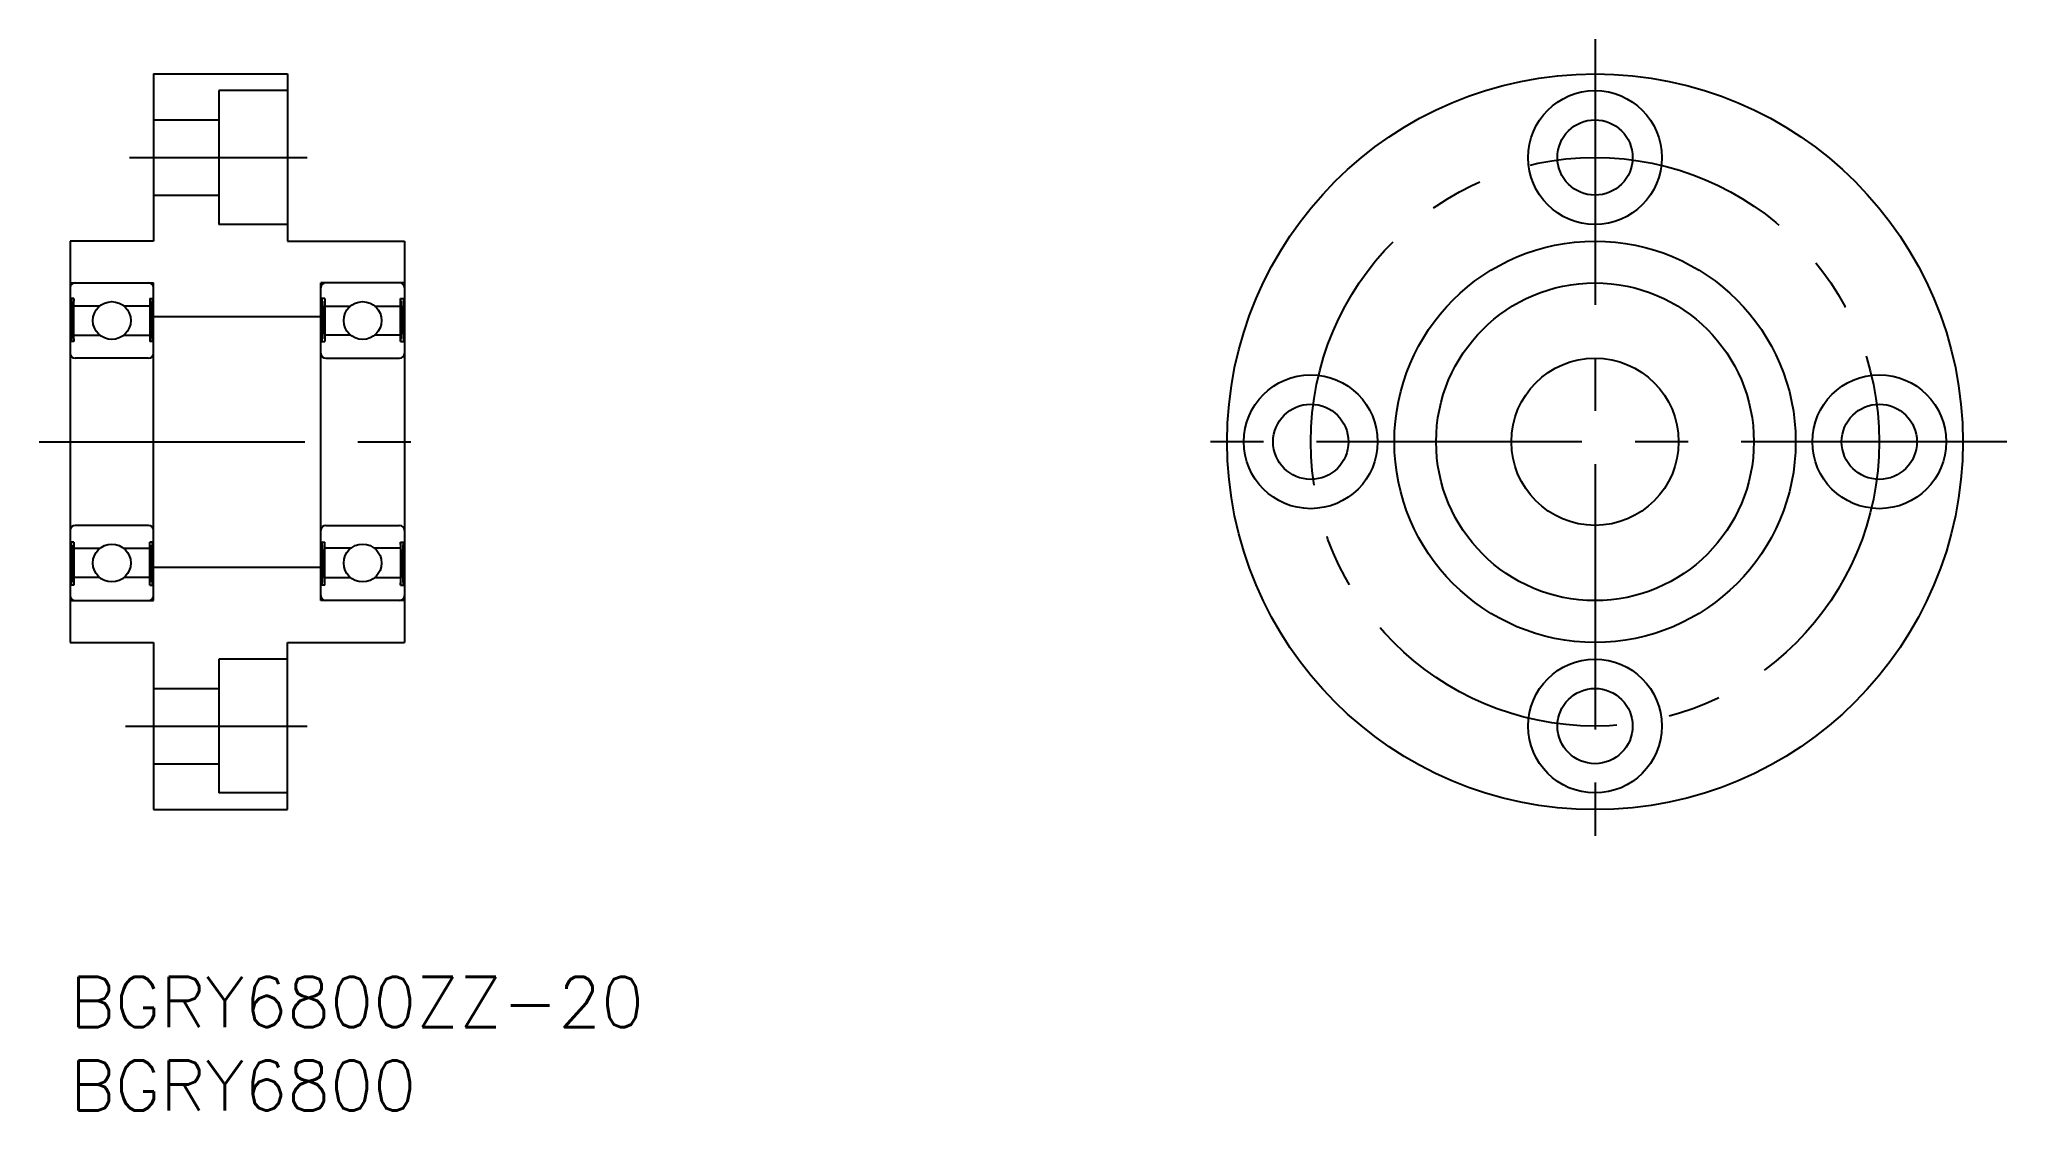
# Model space of a CAD drawing. Extents: x -2 to 116, y -8 to 56.
import ezdxf

# ---------------------------------------------------------------- set-up
doc = ezdxf.new("R2010")
doc.units = 0
doc.header["$LTSCALE"] = 0.5
doc.linetypes.add('CENTER', pattern=[50.8, 31.75, -6.35, 6.35, -6.35])
for name, color, linetype in [('MSM_CENTER', 1, 'CENTER'), ('MSM_CONTINUOUS', 7, 'CONTINUOUS'), ('MSM_NARROW', 5, 'CONTINUOUS'), ('MSM_PART_NUMBER', 7, 'CONTINUOUS')]:
    doc.layers.add(name, color=color, linetype=linetype)
doc.styles.get("Standard").update_dxf_attribs({"font": 'txt.shx', "height": 3, "bigfont": 'bigfont.shx'})

# ---------------------------------------------------------------- blocks, each defined once
blk = doc.blocks.new('*U7')
at = {"layer": 'MSM_PART_NUMBER'}
blk.add_text('BGRY6800ZZ-20', height=3, dxfattribs=at).set_placement((0, -3))
blk = doc.blocks.new('*U8')
at = {"layer": 'MSM_PART_NUMBER'}
blk.add_text('BGRY6800', height=3, dxfattribs=at).set_placement((0, -8))

msp = doc.modelspace()

# ---------------------------------------------------------------- linework, layer by layer
at = {"layer": 'MSM_CENTER'}
for p, q in [((91.2, 56.07), (91.2, 7.93)), ((3.55, 49), (14.18, 49)), ((-1.84, 32), (21.02, 32)), ((115.82, 32), (66.59, 32)), ((3.32, 15), (14.18, 15))]:
    msp.add_line(p, q, dxfattribs=at)
msp.add_circle((91.2, 32), 17, dxfattribs=at)
at = {"layer": 'MSM_CONTINUOUS'}
for p, q in [((5, 54), (13, 54)), ((5, 54), (5, 44)), ((13, 53), (8.9, 53)), ((8.9, 53), (8.9, 45)), ((13, 54), (13, 44)), ((5, 51.25), (8.9, 51.25)), ((5, 46.75), (8.9, 46.75)), ((13, 45), (8.9, 45)), ((5, 44), (0, 44)), ((0, 44), (0, 20)), ((13, 44), (20, 44)), ((20, 44), (20, 20)), ((0, 41.5), (5, 41.5)), ((5, 22.5), (5, 41.5)), ((15, 22.5), (15, 41.5)), ((20, 41.5), (15, 41.5)), ((0.23, 40.57), (0, 40.57)), ((0.06, 40.57), (0.06, 38)), ((0.23, 38), (0.23, 40.57)), ((1.79, 40.12), (0.23, 40.12)), ((4.77, 40.12), (3.21, 40.12)), ((4.77, 40.57), (4.77, 38)), ((4.77, 40.57), (5, 40.57)), ((4.94, 38), (4.94, 40.57)), ((15.23, 40.57), (15, 40.57)), ((15.06, 38), (15.06, 40.57)), ((15.23, 40.57), (15.23, 38)), ((15.23, 40.12), (16.79, 40.12)), ((18.21, 40.12), (19.77, 40.12)), ((19.77, 40.57), (20, 40.57)), ((19.77, 38), (19.77, 40.57)), ((19.94, 40.57), (19.94, 38)), ((5, 39.5), (15, 39.5)), ((0.23, 38), (0, 38)), ((0.23, 38.37), (1.8, 38.37)), ((3.2, 38.37), (4.77, 38.37)), ((5, 38), (4.77, 38)), ((15, 38), (15.23, 38)), ((16.8, 38.37), (15.23, 38.37)), ((19.77, 38.37), (18.2, 38.37)), ((19.77, 38), (20, 38)), ((4.7, 37), (0.3, 37)), ((15.3, 37), (19.7, 37)), ((0.23, 26), (0, 26)), ((0.06, 23.42), (0.06, 26)), ((0.23, 26), (0.23, 23.42)), ((4.7, 27), (0.3, 27)), ((4.77, 23.42), (4.77, 26)), ((5, 26), (4.77, 26)), ((4.94, 26), (4.94, 23.42)), ((15, 26), (15.23, 26)), ((15.06, 26), (15.06, 23.42)), ((15.23, 23.42), (15.23, 26)), ((15.3, 27), (19.7, 27)), ((19.77, 26), (19.77, 23.42)), ((19.77, 26), (20, 26)), ((19.94, 23.42), (19.94, 26)), ((0.23, 25.63), (1.8, 25.63)), ((3.2, 25.63), (4.77, 25.63)), ((16.8, 25.63), (15.23, 25.63)), ((19.77, 25.63), (18.2, 25.63)), ((1.79, 23.88), (0.23, 23.88)), ((4.77, 23.88), (3.21, 23.88)), ((5, 24.5), (15, 24.5)), ((15.23, 23.88), (16.79, 23.88)), ((18.21, 23.88), (19.77, 23.88)), ((0.23, 23.42), (0, 23.42)), ((0, 22.5), (5, 22.5)), ((4.77, 23.42), (5, 23.42)), ((15.23, 23.42), (15, 23.42)), ((20, 22.5), (15, 22.5)), ((19.77, 23.42), (20, 23.42)), ((0, 20), (5, 20)), ((5, 20), (5, 10)), ((13, 19), (8.9, 19)), ((8.9, 19), (8.9, 11)), ((13, 10), (13, 20)), ((13, 20), (20, 20)), ((5, 17.25), (8.9, 17.25)), ((5, 12.75), (8.9, 12.75)), ((13, 11), (8.9, 11)), ((5, 10), (13, 10))]:
    msp.add_line(p, q, dxfattribs=at)
for centre, radius in [((91.2, 32), 22), ((91.2, 49), 4), ((91.2, 49), 2.25), ((91.2, 32), 12), ((91.2, 32), 9.5), ((2.5, 39.25), 1.13), ((17.5, 39.25), 1.13), ((91.2, 32), 5), ((74.2, 32), 4), ((108.2, 32), 4), ((74.2, 32), 2.25), ((108.2, 32), 2.25), ((2.5, 24.75), 1.13), ((17.5, 24.75), 1.13), ((91.2, 15), 4), ((91.2, 15), 2.25)]:
    msp.add_circle(centre, radius, dxfattribs=at)
for centre, start, end in [((0.3, 41.2), 90, 180), ((4.7, 41.2), 0, 90), ((15.3, 41.2), 90, 180), ((19.7, 41.2), 0, 90), ((0.3, 37.3), 180, 270), ((4.7, 37.3), 270, 0), ((15.3, 37.3), 180, 270), ((19.7, 37.3), 270, 0), ((0.3, 26.7), 90, 180), ((4.7, 26.7), 0, 90), ((15.3, 26.7), 90, 180), ((19.7, 26.7), 0, 90), ((0.3, 22.8), 180, 270), ((4.7, 22.8), 270, 0), ((15.3, 22.8), 180, 270), ((19.7, 22.8), 270, 0)]:
    msp.add_arc(centre, 0.3, start, end, dxfattribs=at)
at = {"layer": 'MSM_NARROW'}
for p, q in [((0.23, 40.57), (0.06, 38)), ((0.06, 40.57), (0.23, 38)), ((4.94, 40.57), (4.77, 38)), ((4.77, 40.57), (4.94, 38)), ((15.06, 40.57), (15.23, 38)), ((15.23, 40.57), (15.06, 38)), ((19.77, 40.57), (19.94, 38)), ((19.94, 40.57), (19.77, 38)), ((0.23, 23.42), (0.06, 26)), ((0.06, 23.42), (0.23, 26)), ((4.94, 23.42), (4.77, 26)), ((4.77, 23.42), (4.94, 26)), ((15.06, 23.42), (15.23, 26)), ((15.23, 23.42), (15.06, 26)), ((19.77, 23.42), (19.94, 26)), ((19.94, 23.42), (19.77, 26))]:
    msp.add_line(p, q, dxfattribs=at)

# ---------------------------------------------------------------- block references
at = {"layer": 'MSM_CONTINUOUS'}
for name in ['*U7', '*U8']:
    msp.add_blockref(name, (0, 0), dxfattribs=at)

doc.saveas('drawing.dxf')
